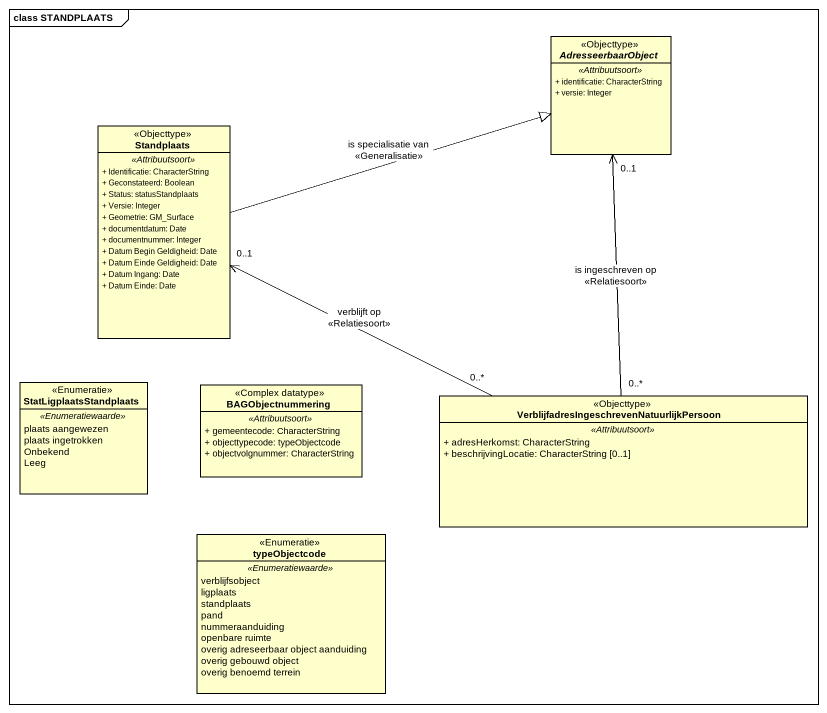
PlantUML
@startuml
mainframe class STANDPLAATS
hide circle
hide empty members
skinparam classAttributeIconSize 0
abstract class AdresseerbaarObject <<Objecttype>> {
  .. <<Attribuutsoort>> ..
  + identificatie: CharacterString
  + versie: Integer
}
class Standplaats <<Objecttype>> {
  .. <<Attribuutsoort>> ..
  + Identificatie: CharacterString
  + Geconstateerd: Boolean
  + Status: statusStandplaats
  + Versie: Integer
  + Geometrie: GM_Surface
  + documentdatum: Date
  + documentnummer: Integer
  + Datum Begin Geldigheid: Date
  + Datum Einde Geldigheid: Date
  + Datum Ingang: Date
  + Datum Einde: Date
}
enum StatLigplaatsStandplaats <<Enumeratie>> {
  .. <<Enumeratiewaarde>> ..
  plaats aangewezen
  plaats ingetrokken
  Onbekend
  Leeg
}
class BAGObjectnummering <<Complex datatype>> {
  .. <<Attribuutsoort>> ..
  + gemeentecode: CharacterString
  + objecttypecode: typeObjectcode
  + objectvolgnummer: CharacterString
}
class "VerblijfadresIngeschrevenNatuurlijkPersoon" as VerblijfadresIngeschrevenNat <<Objecttype>> {
  .. <<Attribuutsoort>> ..
  + adresHerkomst: CharacterString
  + beschrijvingLocatie: CharacterString [0..1]
}
enum typeObjectcode <<Enumeratie>> {
  .. <<Enumeratiewaarde>> ..
  verblijfsobject
  ligplaats
  standplaats
  pand
  nummeraanduiding
  openbare ruimte
  overig adreseerbaar object aanduiding
  overig gebouwd object
  overig benoemd terrein
}
Standplaats -right-|> AdresseerbaarObject : is specialisatie van\n<<Generalisatie>>
VerblijfadresIngeschrevenNat "0..*" -up-> "0..1" AdresseerbaarObject : is ingeschreven op\n<<Relatiesoort>>
VerblijfadresIngeschrevenNat "0..*" -left-> "0..1" Standplaats : verblijft op\n<<Relatiesoort>>
@enduml
